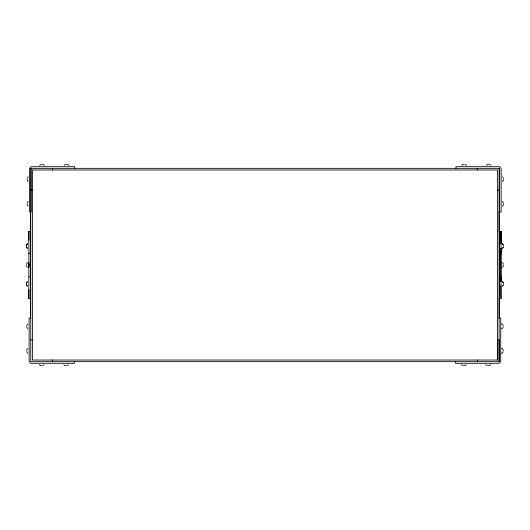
<?xml version="1.0" encoding="UTF-8"?>
<svg xmlns="http://www.w3.org/2000/svg" width="530" height="530" viewBox="0 0 530 530"><rect width="100%" height="100%" fill="white"/><g stroke="black" fill="none" stroke-linecap="round" stroke-linejoin="round"><path stroke-width="0.79" d="M497.471 360.029L497.471 169.971L32.396 169.971L32.396 360.029L497.471 360.029L497.471 339.882L499.108 339.882L499.108 361.665L30.766 361.665L30.766 168.335L499.505 168.335L499.505 211.901L501.142 211.901L501.142 168.335L499.505 166.705L455.939 166.705L455.939 168.335M30.634 298.549L28.858 298.549L28.885 289.645M28.858 298.549L28.858 231.451L30.634 231.451M30.429 318.55L30.362 211.901M499.174 318.55L499.24 298.039M499.439 318.55L499.439 211.45M500.903 267.352L500.923 281.556L500.943 275.892M499.233 298.549L501.009 298.549L500.956 248.444L500.943 254.108M500.976 243.588L501.009 231.451L499.233 231.451M39.697 165.34L41.095 164.346M64.203 165.34L65.601 164.346M26.573 263.622L27.567 262.575M27.076 281.914L26.639 282.881M44.016 364.66L43.016 365.654M68.522 364.66L67.522 365.654M461.749 165.34L463.147 164.346M486.255 165.34L487.653 164.346M502.798 248.086L503.228 247.338M502.798 285.769L503.228 284.802M466.069 364.66L465.068 365.654L464.393 365.654M490.575 364.66L489.574 365.654L488.899 365.654M28.17 176.868L27.176 178.265M28.17 201.373L27.176 202.771M27.494 243.694L26.5 245.092M27.639 243.8L26.639 245.198M27.494 281.377L26.5 282.775M27.765 323.909L26.772 325.301M27.765 348.415L26.772 349.807M502.506 181.585L503.5 180.193M502.506 206.09L503.5 204.699M502.235 248.517L503.367 247.02M502.301 267.292L503.301 266.298L503.301 265.616M502.235 286.2L503.367 284.915M501.446 328.898L502.665 328.189L503.096 327.229M501.446 353.404L502.665 352.695L503.096 351.734M42.055 164.346L42.407 164.346M43.016 164.346L44.414 165.34M66.561 164.346L66.912 164.346M67.529 164.346L68.92 165.34M463.757 164.346L464.108 164.346M465.075 164.346L466.466 165.34M488.262 164.346L488.614 164.346M489.581 164.346L490.972 165.34M30.766 190.118L32.396 190.118M497.471 190.118L499.108 190.118M28.858 253.241L30.495 253.241L30.495 247.59M28.898 265L30.528 265M499.339 265L500.976 265M28.858 276.759L30.495 276.759L30.495 282.41M501.009 276.759L499.379 276.759L499.379 298.549M30.766 318.099L29.13 318.099L29.13 361.665L30.766 363.295L74.332 363.295L74.332 361.665M499.108 318.099L500.737 318.099L500.737 361.665L499.108 363.295L455.542 363.295L455.542 361.665M30.766 339.882L32.396 339.882M40.976 365.654L40.293 365.654L39.3 364.66M41.658 365.654L42.009 365.654M65.481 365.654L64.799 365.654L63.805 364.66M66.164 365.654L66.515 365.654M462.392 365.654L461.352 364.66M463.359 365.654L463.71 365.654M486.898 365.654L485.858 364.66M487.865 365.654L488.216 365.654M501.446 323.638L502.665 324.34L503.096 325.301M501.446 348.144L502.665 348.846L503.096 349.807M502.506 176.868L503.5 178.265M502.506 201.373L503.5 202.771M502.374 243.694L503.367 245.092M502.235 243.8L503.228 244.794M502.301 262.575L503.301 263.622M502.374 281.377L503.367 282.775M28.17 181.585L27.176 180.193M28.17 206.09L27.176 204.699M27.639 248.517L26.5 247.02M27.567 267.292L26.573 266.298L26.573 265.616M27.639 286.2L26.5 284.915M27.765 328.627L26.772 327.229M27.765 353.132L26.772 351.734M502.798 281.914L503.228 282.483M27.076 248.086L26.639 247.119M27.076 285.769L26.639 284.802M500.91 243.588L500.87 231.451L500.87 243.555M500.903 262.648L500.87 249.206M501.009 298.549L500.87 285.769M499.174 211.45L499.24 231.961M30.429 211.45L30.475 226.217M28.858 231.451L28.885 240.355M503.5 179.226L503.5 179.577M503.5 203.732L503.5 204.09M503.367 245.701L503.367 246.052M503.367 283.384L503.367 283.735M503.301 264.583L503.301 264.934M503.096 325.91L503.096 326.268M503.096 350.423L503.096 350.774M501.009 231.451L501.009 253.241L499.379 253.241L499.379 231.451M500.943 262.211L500.943 267.657M500.87 248.517L500.87 248.881M500.87 276.759L500.87 280.794M499.108 168.335L499.108 361.665M477.325 168.335L477.325 169.971M477.325 360.029L477.325 361.665M74.73 168.335L74.73 166.705L31.164 166.705L29.534 168.335L29.534 211.901L31.164 211.901L31.164 168.335M52.549 168.335L52.549 169.971M52.549 360.029L52.549 361.665M28.931 262.211L28.931 267.657M27.176 179.226L27.176 179.577M27.176 203.732L27.176 204.09M26.772 325.91L26.772 326.268M26.772 350.423L26.772 350.774M26.639 245.807L26.639 246.159M26.573 264.583L26.573 264.934M26.639 283.49L26.639 283.841M26.5 245.701L26.5 246.052M26.5 283.384L26.5 283.735"/></g></svg>
